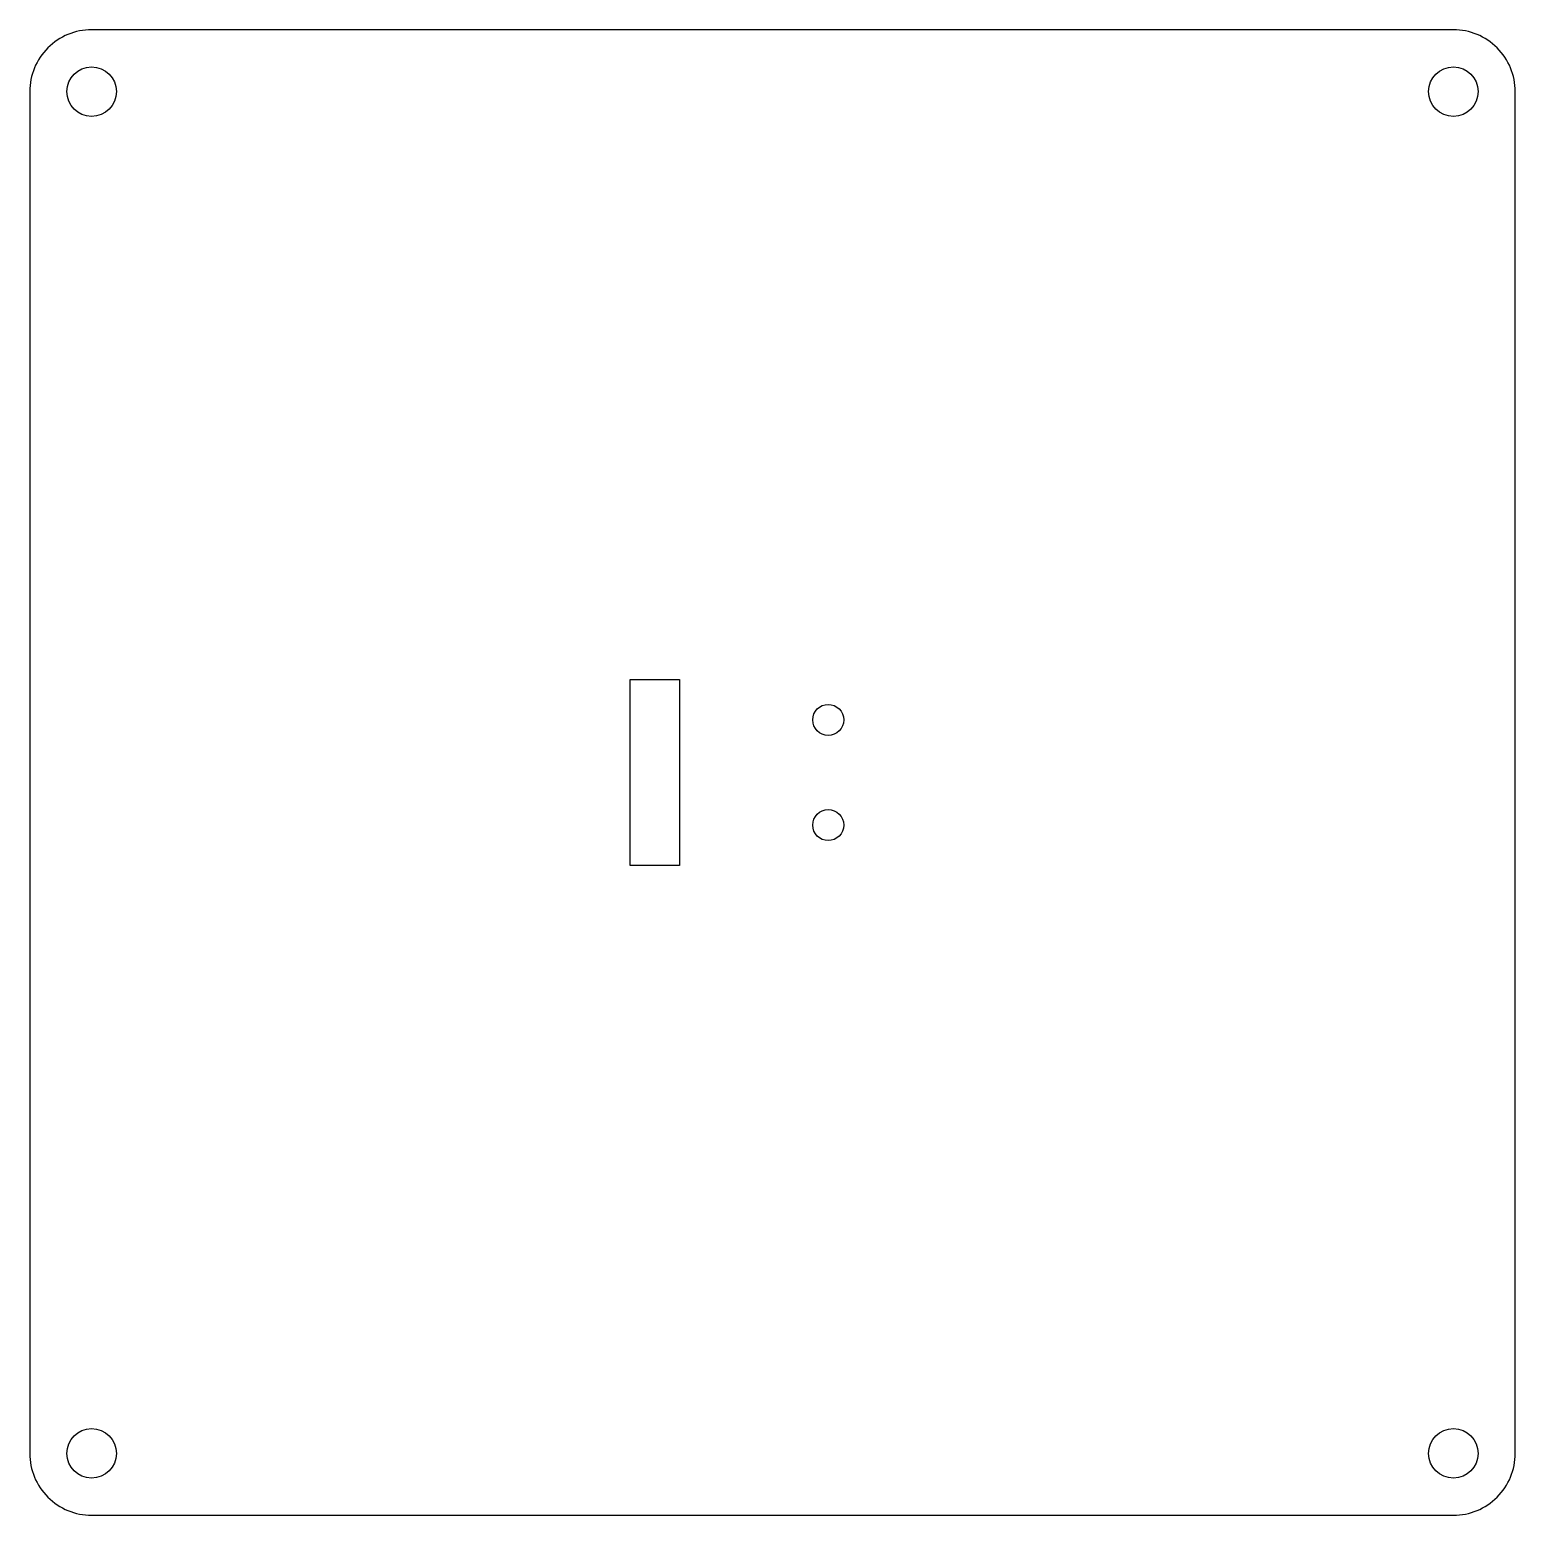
# Model space of a CAD drawing. Header units: millimetres. Extents: x -60 to 60, y -60 to 60.
import ezdxf

# ---------------------------------------------------------------- set-up
doc = ezdxf.new("R2010")
doc.units = ezdxf.units.MM

msp = doc.modelspace()

# ---------------------------------------------------------------- linework, layer by layer
msp.add_lwpolyline([(-60, -55, 0.414214), (-55, -60), (55, -60, 0.414214), (60, -55), (60, 55, 0.414214), (55, 60), (-55, 60, 0.414214), (-60, 55)], format="xyb", close=True)
msp.add_lwpolyline([(-7.5, -7.5), (-11.5, -7.5), (-11.5, 7.5), (-7.5, 7.5)], close=True)
for centre, radius in [((-55, 55), 2), ((55, 55), 2), ((4.5, 4.25), 1.25), ((4.5, -4.25), 1.25), ((-55, -55), 2), ((55, -55), 2)]:
    msp.add_circle(centre, radius)

doc.saveas('drawing.dxf')
